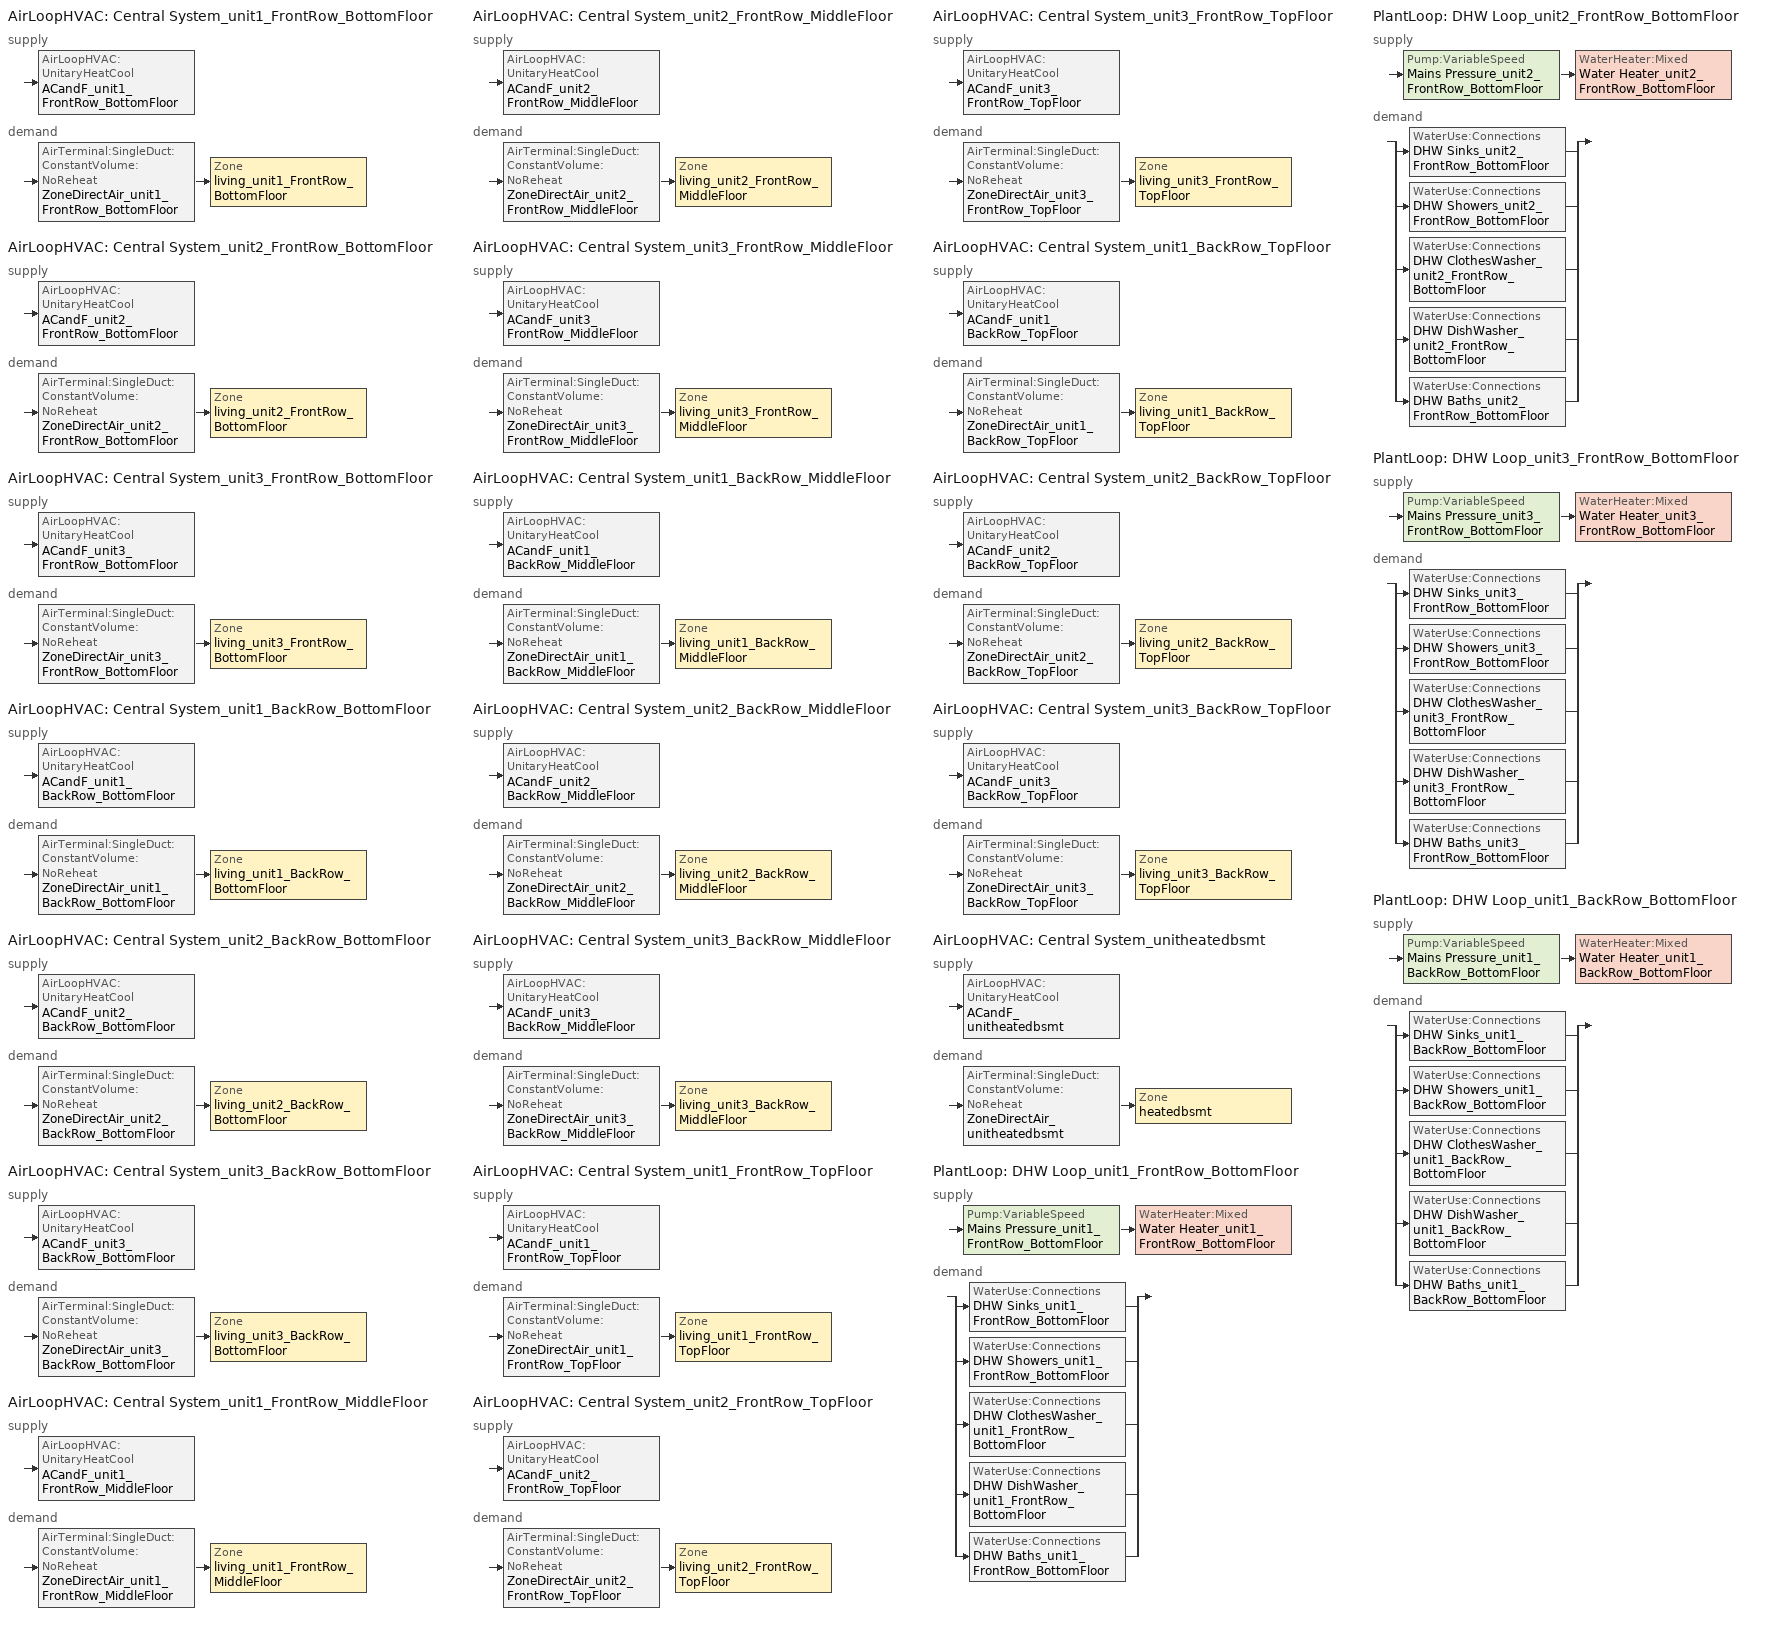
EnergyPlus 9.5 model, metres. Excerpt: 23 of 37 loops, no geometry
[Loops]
AirLoopHVAC 'Central System_unit1_FrontRow_BottomFloor'
 supply: AirLoopHVAC:UnitaryHeatCool 'ACandF_unit1_FrontRow_BottomFloor'
 demand: AirTerminal:SingleDuct:ConstantVolume:NoReheat 'ZoneDirectAir_unit1_FrontRow_BottomFloor' > Zone 'living_unit1_FrontRow_BottomFloor'
AirLoopHVAC 'Central System_unit2_FrontRow_BottomFloor'
 supply: AirLoopHVAC:UnitaryHeatCool 'ACandF_unit2_FrontRow_BottomFloor'
 demand: AirTerminal:SingleDuct:ConstantVolume:NoReheat 'ZoneDirectAir_unit2_FrontRow_BottomFloor' > Zone 'living_unit2_FrontRow_BottomFloor'
AirLoopHVAC 'Central System_unit3_FrontRow_BottomFloor'
 supply: AirLoopHVAC:UnitaryHeatCool 'ACandF_unit3_FrontRow_BottomFloor'
 demand: AirTerminal:SingleDuct:ConstantVolume:NoReheat 'ZoneDirectAir_unit3_FrontRow_BottomFloor' > Zone 'living_unit3_FrontRow_BottomFloor'
AirLoopHVAC 'Central System_unit1_BackRow_BottomFloor'
 supply: AirLoopHVAC:UnitaryHeatCool 'ACandF_unit1_BackRow_BottomFloor'
 demand: AirTerminal:SingleDuct:ConstantVolume:NoReheat 'ZoneDirectAir_unit1_BackRow_BottomFloor' > Zone 'living_unit1_BackRow_BottomFloor'
AirLoopHVAC 'Central System_unit2_BackRow_BottomFloor'
 supply: AirLoopHVAC:UnitaryHeatCool 'ACandF_unit2_BackRow_BottomFloor'
 demand: AirTerminal:SingleDuct:ConstantVolume:NoReheat 'ZoneDirectAir_unit2_BackRow_BottomFloor' > Zone 'living_unit2_BackRow_BottomFloor'
AirLoopHVAC 'Central System_unit3_BackRow_BottomFloor'
 supply: AirLoopHVAC:UnitaryHeatCool 'ACandF_unit3_BackRow_BottomFloor'
 demand: AirTerminal:SingleDuct:ConstantVolume:NoReheat 'ZoneDirectAir_unit3_BackRow_BottomFloor' > Zone 'living_unit3_BackRow_BottomFloor'
AirLoopHVAC 'Central System_unit1_FrontRow_MiddleFloor'
 supply: AirLoopHVAC:UnitaryHeatCool 'ACandF_unit1_FrontRow_MiddleFloor'
 demand: AirTerminal:SingleDuct:ConstantVolume:NoReheat 'ZoneDirectAir_unit1_FrontRow_MiddleFloor' > Zone 'living_unit1_FrontRow_MiddleFloor'
AirLoopHVAC 'Central System_unit2_FrontRow_MiddleFloor'
 supply: AirLoopHVAC:UnitaryHeatCool 'ACandF_unit2_FrontRow_MiddleFloor'
 demand: AirTerminal:SingleDuct:ConstantVolume:NoReheat 'ZoneDirectAir_unit2_FrontRow_MiddleFloor' > Zone 'living_unit2_FrontRow_MiddleFloor'
AirLoopHVAC 'Central System_unit3_FrontRow_MiddleFloor'
 supply: AirLoopHVAC:UnitaryHeatCool 'ACandF_unit3_FrontRow_MiddleFloor'
 demand: AirTerminal:SingleDuct:ConstantVolume:NoReheat 'ZoneDirectAir_unit3_FrontRow_MiddleFloor' > Zone 'living_unit3_FrontRow_MiddleFloor'
AirLoopHVAC 'Central System_unit1_BackRow_MiddleFloor'
 supply: AirLoopHVAC:UnitaryHeatCool 'ACandF_unit1_BackRow_MiddleFloor'
 demand: AirTerminal:SingleDuct:ConstantVolume:NoReheat 'ZoneDirectAir_unit1_BackRow_MiddleFloor' > Zone 'living_unit1_BackRow_MiddleFloor'
AirLoopHVAC 'Central System_unit2_BackRow_MiddleFloor'
 supply: AirLoopHVAC:UnitaryHeatCool 'ACandF_unit2_BackRow_MiddleFloor'
 demand: AirTerminal:SingleDuct:ConstantVolume:NoReheat 'ZoneDirectAir_unit2_BackRow_MiddleFloor' > Zone 'living_unit2_BackRow_MiddleFloor'
AirLoopHVAC 'Central System_unit3_BackRow_MiddleFloor'
 supply: AirLoopHVAC:UnitaryHeatCool 'ACandF_unit3_BackRow_MiddleFloor'
 demand: AirTerminal:SingleDuct:ConstantVolume:NoReheat 'ZoneDirectAir_unit3_BackRow_MiddleFloor' > Zone 'living_unit3_BackRow_MiddleFloor'
AirLoopHVAC 'Central System_unit1_FrontRow_TopFloor'
 supply: AirLoopHVAC:UnitaryHeatCool 'ACandF_unit1_FrontRow_TopFloor'
 demand: AirTerminal:SingleDuct:ConstantVolume:NoReheat 'ZoneDirectAir_unit1_FrontRow_TopFloor' > Zone 'living_unit1_FrontRow_TopFloor'
AirLoopHVAC 'Central System_unit2_FrontRow_TopFloor'
 supply: AirLoopHVAC:UnitaryHeatCool 'ACandF_unit2_FrontRow_TopFloor'
 demand: AirTerminal:SingleDuct:ConstantVolume:NoReheat 'ZoneDirectAir_unit2_FrontRow_TopFloor' > Zone 'living_unit2_FrontRow_TopFloor'
AirLoopHVAC 'Central System_unit3_FrontRow_TopFloor'
 supply: AirLoopHVAC:UnitaryHeatCool 'ACandF_unit3_FrontRow_TopFloor'
 demand: AirTerminal:SingleDuct:ConstantVolume:NoReheat 'ZoneDirectAir_unit3_FrontRow_TopFloor' > Zone 'living_unit3_FrontRow_TopFloor'
AirLoopHVAC 'Central System_unit1_BackRow_TopFloor'
 supply: AirLoopHVAC:UnitaryHeatCool 'ACandF_unit1_BackRow_TopFloor'
 demand: AirTerminal:SingleDuct:ConstantVolume:NoReheat 'ZoneDirectAir_unit1_BackRow_TopFloor' > Zone 'living_unit1_BackRow_TopFloor'
AirLoopHVAC 'Central System_unit2_BackRow_TopFloor'
 supply: AirLoopHVAC:UnitaryHeatCool 'ACandF_unit2_BackRow_TopFloor'
 demand: AirTerminal:SingleDuct:ConstantVolume:NoReheat 'ZoneDirectAir_unit2_BackRow_TopFloor' > Zone 'living_unit2_BackRow_TopFloor'
AirLoopHVAC 'Central System_unit3_BackRow_TopFloor'
 supply: AirLoopHVAC:UnitaryHeatCool 'ACandF_unit3_BackRow_TopFloor'
 demand: AirTerminal:SingleDuct:ConstantVolume:NoReheat 'ZoneDirectAir_unit3_BackRow_TopFloor' > Zone 'living_unit3_BackRow_TopFloor'
AirLoopHVAC 'Central System_unitheatedbsmt'
 supply: AirLoopHVAC:UnitaryHeatCool 'ACandF_unitheatedbsmt'
 demand: AirTerminal:SingleDuct:ConstantVolume:NoReheat 'ZoneDirectAir_unitheatedbsmt' > Zone 'heatedbsmt'
PlantLoop 'DHW Loop_unit1_FrontRow_BottomFloor'
 supply: Pump:VariableSpeed 'Mains Pressure_unit1_FrontRow_BottomFloor' > WaterHeater:Mixed 'Water Heater_unit1_FrontRow_BottomFloor'
 demand: split
  | WaterUse:Connections 'DHW Sinks_unit1_FrontRow_BottomFloor'
  | WaterUse:Connections 'DHW Showers_unit1_FrontRow_BottomFloor'
  | WaterUse:Connections 'DHW ClothesWasher_unit1_FrontRow_BottomFloor'
  | WaterUse:Connections 'DHW DishWasher_unit1_FrontRow_BottomFloor'
  | WaterUse:Connections 'DHW Baths_unit1_FrontRow_BottomFloor'
PlantLoop 'DHW Loop_unit2_FrontRow_BottomFloor'
 supply: Pump:VariableSpeed 'Mains Pressure_unit2_FrontRow_BottomFloor' > WaterHeater:Mixed 'Water Heater_unit2_FrontRow_BottomFloor'
 demand: split
  | WaterUse:Connections 'DHW Sinks_unit2_FrontRow_BottomFloor'
  | WaterUse:Connections 'DHW Showers_unit2_FrontRow_BottomFloor'
  | WaterUse:Connections 'DHW ClothesWasher_unit2_FrontRow_BottomFloor'
  | WaterUse:Connections 'DHW DishWasher_unit2_FrontRow_BottomFloor'
  | WaterUse:Connections 'DHW Baths_unit2_FrontRow_BottomFloor'
PlantLoop 'DHW Loop_unit3_FrontRow_BottomFloor'
 supply: Pump:VariableSpeed 'Mains Pressure_unit3_FrontRow_BottomFloor' > WaterHeater:Mixed 'Water Heater_unit3_FrontRow_BottomFloor'
 demand: split
  | WaterUse:Connections 'DHW Sinks_unit3_FrontRow_BottomFloor'
  | WaterUse:Connections 'DHW Showers_unit3_FrontRow_BottomFloor'
  | WaterUse:Connections 'DHW ClothesWasher_unit3_FrontRow_BottomFloor'
  | WaterUse:Connections 'DHW DishWasher_unit3_FrontRow_BottomFloor'
  | WaterUse:Connections 'DHW Baths_unit3_FrontRow_BottomFloor'
PlantLoop 'DHW Loop_unit1_BackRow_BottomFloor'
 supply: Pump:VariableSpeed 'Mains Pressure_unit1_BackRow_BottomFloor' > WaterHeater:Mixed 'Water Heater_unit1_BackRow_BottomFloor'
 demand: split
  | WaterUse:Connections 'DHW Sinks_unit1_BackRow_BottomFloor'
  | WaterUse:Connections 'DHW Showers_unit1_BackRow_BottomFloor'
  | WaterUse:Connections 'DHW ClothesWasher_unit1_BackRow_BottomFloor'
  | WaterUse:Connections 'DHW DishWasher_unit1_BackRow_BottomFloor'
  | WaterUse:Connections 'DHW Baths_unit1_BackRow_BottomFloor'
[ThermostatSetpoint:DualSetpoint]
thermostat_living Dual SP Control: Heating Setpoint Temperature Schedule=heating_sch; Cooling Setpoint Temperature Schedule=cooling_sch
[Sizing:Zone] Zone Cooling Design Supply Air Temperature Input Method=SupplyAirTemperature; Zone Cooling Design Supply Air Temperature {C}=12; Zone Heating Design Supply Air Temperature Input Method=SupplyAirTemperature; Zone Heating Design Supply Air Temperature {C}=50; Zone Heating Design Supply Air Humidity Ratio {kgWater/kgDryAir}=0.008; Cooling Design Air Flow Method=DesignDay; Cooling Minimum Air Flow per Zone Floor Area {m3/s-m2}=0.000762; Heating Design Air Flow Method=DesignDay; Heating Maximum Air Flow per Zone Floor Area {m3/s-m2}=0.002032; Heating Maximum Air Flow {m3/s}=0.141576; Heating Maximum Air Flow Fraction=0.3
Name | Zone Cooling Design Supply Air Humidity Ratio {kgWater/kgDryAir} | Design Specification Outdoor Air Object
living_unit1_FrontRow_BottomFloor | 0.0081 | SZ_DSOA_living_unit1_FrontRow_BottomFloor
living_unit2_FrontRow_BottomFloor | 0.0081 | SZ_DSOA_living_unit2_FrontRow_BottomFloor
living_unit3_FrontRow_BottomFloor | 0.0081 | SZ_DSOA_living_unit3_FrontRow_BottomFloor
living_unit1_BackRow_BottomFloor | 0.0081 | SZ_DSOA_living_unit1_BackRow_BottomFloor
living_unit2_BackRow_BottomFloor | 0.0081 | SZ_DSOA_living_unit2_BackRow_BottomFloor
living_unit3_BackRow_BottomFloor | 0.0081 | SZ_DSOA_living_unit3_BackRow_BottomFloor
living_unit1_FrontRow_MiddleFloor | 0.0081 | SZ_DSOA_living_unit1_FrontRow_MiddleFloor
living_unit2_FrontRow_MiddleFloor | 0.0081 | SZ_DSOA_living_unit2_FrontRow_MiddleFloor
living_unit3_FrontRow_MiddleFloor | 0.0081 | SZ_DSOA_living_unit3_FrontRow_MiddleFloor
living_unit1_BackRow_MiddleFloor | 0.0081 | SZ_DSOA_living_unit1_BackRow_MiddleFloor
living_unit2_BackRow_MiddleFloor | 0.0081 | SZ_DSOA_living_unit2_BackRow_MiddleFloor
living_unit3_BackRow_MiddleFloor | 0.0081 | SZ_DSOA_living_unit3_BackRow_MiddleFloor
living_unit1_FrontRow_TopFloor | 0.0081 | SZ_DSOA_living_unit1_FrontRow_TopFloor
living_unit2_FrontRow_TopFloor | 0.0081 | SZ_DSOA_living_unit2_FrontRow_TopFloor
living_unit3_FrontRow_TopFloor | 0.0081 | SZ_DSOA_living_unit3_FrontRow_TopFloor
living_unit1_BackRow_TopFloor | 0.0081 | SZ_DSOA_living_unit1_BackRow_TopFloor
living_unit2_BackRow_TopFloor | 0.0081 | SZ_DSOA_living_unit2_BackRow_TopFloor
living_unit3_BackRow_TopFloor | 0.0081 | SZ_DSOA_living_unit3_BackRow_TopFloor
heatedbsmt | 0.008 | SZ_DSOAheatedbsmt
[Sizing:System] Type of Load to Size On=Sensible; Design Outdoor Air Flow Rate {m3/s}=autosize; Central Heating Maximum System Air Flow Ratio=1; Preheat Design Temperature {C}=7; Preheat Design Humidity Ratio {kgWater/kgDryAir}=0.008; Precool Design Temperature {C}=11; Precool Design Humidity Ratio {kgWater/kgDryAir}=0.008; Central Cooling Design Supply Air Temperature {C}=12; Central Heating Design Supply Air Temperature {C}=50; Tpye of Zone Sum to Use=NonCoincident; 100% Outdoor Air in Cooling=No; 100% Outdoor Air in Heating=No; Central Cooling Design Supply Air Humidity Ratio {kgWater/kgDryAir}=0.008; Central Heating Design Supply Air Humidity Ratio {kgWater/kgDryAir}=0.008; Cooling Supply Air Flow Rate Method=DesignDay; Heating Supply Air Flow Rate Method=DesignDay; Zone Maximum Outdoor Air Fraction=1; Cooling Design Capacity Method=CoolingDesignCapacity; Cooling Design Capacity {W}=autosize; Heating Design Capacity Method=HeatingDesignCapacity; Heating Design Capacity {W}=autosize; Central Cooling Capacity Control Method=OnOff
Central System_unit1_FrontRow_BottomFloor; Central System_unit2_FrontRow_BottomFloor; Central System_unit3_FrontRow_BottomFloor; Central System_unit1_BackRow_BottomFloor; Central System_unit2_BackRow_BottomFloor; Central System_unit3_BackRow_BottomFloor; Central System_unit1_FrontRow_MiddleFloor; Central System_unit2_FrontRow_MiddleFloor; Central System_unit3_FrontRow_MiddleFloor; Central System_unit1_BackRow_MiddleFloor; Central System_unit2_BackRow_MiddleFloor; Central System_unit3_BackRow_MiddleFloor; Central System_unit1_FrontRow_TopFloor; Central System_unit2_FrontRow_TopFloor; Central System_unit3_FrontRow_TopFloor; Central System_unit1_BackRow_TopFloor; Central System_unit2_BackRow_TopFloor; Central System_unit3_BackRow_TopFloor; Central System_unitheatedbsmt
[ZoneControl:Thermostat] Control Type Schedule=zone_control_type; Control 1=thermostat_living Dual SP Control
Name | Zone or ZoneList | Zone
Zone Thermostat_unit1_FrontRow_BottomFloor | living_unit1_FrontRow_BottomFloor
Zone Thermostat_unit2_FrontRow_BottomFloor | living_unit2_FrontRow_BottomFloor
Zone Thermostat_unit3_FrontRow_BottomFloor | living_unit3_FrontRow_BottomFloor
Zone Thermostat_unit1_BackRow_BottomFloor | living_unit1_BackRow_BottomFloor
Zone Thermostat_unit2_BackRow_BottomFloor | living_unit2_BackRow_BottomFloor
Zone Thermostat_unit3_BackRow_BottomFloor | living_unit3_BackRow_BottomFloor
Zone Thermostat_unit1_FrontRow_MiddleFloor | living_unit1_FrontRow_MiddleFloor
Zone Thermostat_unit2_FrontRow_MiddleFloor | living_unit2_FrontRow_MiddleFloor
Zone Thermostat_unit3_FrontRow_MiddleFloor | living_unit3_FrontRow_MiddleFloor
Zone Thermostat_unit1_BackRow_MiddleFloor | living_unit1_BackRow_MiddleFloor
Zone Thermostat_unit2_BackRow_MiddleFloor | living_unit2_BackRow_MiddleFloor
Zone Thermostat_unit3_BackRow_MiddleFloor | living_unit3_BackRow_MiddleFloor
Zone Thermostat_unit1_FrontRow_TopFloor | living_unit1_FrontRow_TopFloor
Zone Thermostat_unit2_FrontRow_TopFloor | living_unit2_FrontRow_TopFloor
Zone Thermostat_unit3_FrontRow_TopFloor | living_unit3_FrontRow_TopFloor
Zone Thermostat_unit1_BackRow_TopFloor | living_unit1_BackRow_TopFloor
Zone Thermostat_unit2_BackRow_TopFloor | living_unit2_BackRow_TopFloor
Zone Thermostat_unit3_BackRow_TopFloor | living_unit3_BackRow_TopFloor
Zone Thermostat_unitheatedbsmt |  | heatedbsmt
[AirTerminal:SingleDuct:ConstantVolume:NoReheat] Availability Schedule=always_avail; Maximum Air Flow Rate {m3/s}=autosize
ZoneDirectAir_unit1_FrontRow_BottomFloor; ZoneDirectAir_unit2_FrontRow_BottomFloor; ZoneDirectAir_unit3_FrontRow_BottomFloor; ZoneDirectAir_unit1_BackRow_BottomFloor; ZoneDirectAir_unit2_BackRow_BottomFloor; ZoneDirectAir_unit3_BackRow_BottomFloor; ZoneDirectAir_unit1_FrontRow_MiddleFloor; ZoneDirectAir_unit2_FrontRow_MiddleFloor; ZoneDirectAir_unit3_FrontRow_MiddleFloor; ZoneDirectAir_unit1_BackRow_MiddleFloor; ZoneDirectAir_unit2_BackRow_MiddleFloor; ZoneDirectAir_unit3_BackRow_MiddleFloor; ZoneDirectAir_unit1_FrontRow_TopFloor; ZoneDirectAir_unit2_FrontRow_TopFloor; ZoneDirectAir_unit3_FrontRow_TopFloor; ZoneDirectAir_unit1_BackRow_TopFloor; ZoneDirectAir_unit2_BackRow_TopFloor; ZoneDirectAir_unit3_BackRow_TopFloor; ZoneDirectAir_unitheatedbsmt
[DesignSpecification:OutdoorAir] Outdoor Air Method=Flow/Zone; Outdoor Air Flow per Person {m3/s-person}=0; Outdoor Air Flow per Zone {m3/s}=0.0212376
SZ_DSOA_living_unit1_FrontRow_BottomFloor; SZ_DSOA_living_unit2_FrontRow_BottomFloor; SZ_DSOA_living_unit3_FrontRow_BottomFloor; SZ_DSOA_living_unit1_BackRow_BottomFloor; SZ_DSOA_living_unit2_BackRow_BottomFloor; SZ_DSOA_living_unit3_BackRow_BottomFloor; SZ_DSOA_living_unit1_FrontRow_MiddleFloor; SZ_DSOA_living_unit2_FrontRow_MiddleFloor; SZ_DSOA_living_unit3_FrontRow_MiddleFloor; SZ_DSOA_living_unit1_BackRow_MiddleFloor; SZ_DSOA_living_unit2_BackRow_MiddleFloor; SZ_DSOA_living_unit3_BackRow_MiddleFloor; SZ_DSOA_living_unit1_FrontRow_TopFloor; SZ_DSOA_living_unit2_FrontRow_TopFloor; SZ_DSOA_living_unit3_FrontRow_TopFloor; SZ_DSOA_living_unit1_BackRow_TopFloor; SZ_DSOA_living_unit2_BackRow_TopFloor; SZ_DSOA_living_unit3_BackRow_TopFloor; SZ_DSOAheatedbsmt
[Coil:Cooling:DX:SingleSpeed] Availability Schedule=always_avail; Gross Rated Total Cooling Capacity {W}=autosize; Gross Rated Sensible Heat Ratio=autosize; Gross Rated Cooling COP=4.06853; Rated Air Flow Rate {m3/s}=autosize; Total Cooling Capacity Function of Temperature Curve=Cool-Cap-FT; Total Cooling Capacity Function of Flow Fraction Curve=ConstantCubic; Energy Input Ratio Function of Temperature Curve=Cool-EIR-FT; Energy Input Ratio Function of Flow Fraction Curve=ConstantCubic; Part Load Fraction Correlation Curve=Cool-PLF-fPLR
DX Cooling Coil_unit1_FrontRow_BottomFloor; DX Cooling Coil_unit2_FrontRow_BottomFloor; DX Cooling Coil_unit3_FrontRow_BottomFloor; DX Cooling Coil_unit1_BackRow_BottomFloor; DX Cooling Coil_unit2_BackRow_BottomFloor; DX Cooling Coil_unit3_BackRow_BottomFloor; DX Cooling Coil_unit1_FrontRow_MiddleFloor; DX Cooling Coil_unit2_FrontRow_MiddleFloor; DX Cooling Coil_unit3_FrontRow_MiddleFloor; DX Cooling Coil_unit1_BackRow_MiddleFloor; DX Cooling Coil_unit2_BackRow_MiddleFloor; DX Cooling Coil_unit3_BackRow_MiddleFloor; DX Cooling Coil_unit1_FrontRow_TopFloor; DX Cooling Coil_unit2_FrontRow_TopFloor; DX Cooling Coil_unit3_FrontRow_TopFloor; DX Cooling Coil_unit1_BackRow_TopFloor; DX Cooling Coil_unit2_BackRow_TopFloor; DX Cooling Coil_unit3_BackRow_TopFloor; DX Cooling Coil_unitheatedbsmt
[Fan:OnOff] Availability Schedule=always_avail
Name | Fan Efficiency   #From the study from Dave... | Pressure Rise {Pa}   #based on 0.5W/cfm assuming 1200 cfm,motor eff = 0.65 @ 400cfm/ton and fan eff = 0.58... | Maximum Flow Rate {m3/s} | Motor Efficiency   #From the study from Dave @ 400cfm/ton and back calculating for seer > 13... | Motor In Airstream Fraction | Fan Efficiency			# Fan consumption added during post-processing @ 2.8 cfm/W | Pressure Rise {Pa} | Motor Efficiency | Fan Efficiency			 # Fan consumption added during post-processing @ 2.8 cfm/W
Supply Fan_unit1_FrontRow_BottomFloor; Supply Fan_unit2_FrontRow_BottomFloor; Supply Fan_unit3_FrontRow_BottomFloor; Supply Fan_unit1_BackRow_BottomFloor; Supply Fan_unit2_BackRow_BottomFloor; Supply Fan_unit3_BackRow_BottomFloor; Supply Fan_unit1_FrontRow_MiddleFloor; Supply Fan_unit2_FrontRow_MiddleFloor; Supply Fan_unit3_FrontRow_MiddleFloor; Supply Fan_unit1_BackRow_MiddleFloor; Supply Fan_unit2_BackRow_MiddleFloor; Supply Fan_unit3_BackRow_MiddleFloor; Supply Fan_unit1_FrontRow_TopFloor; Supply Fan_unit2_FrontRow_TopFloor; Supply Fan_unit3_FrontRow_TopFloor; Supply Fan_unit1_BackRow_TopFloor; Supply Fan_unit2_BackRow_TopFloor; Supply Fan_unit3_BackRow_TopFloor; Supply Fan_unitheatedbsmt | 0.50054 | 400 | autosize | 0.863 | 1
OASupplyFan_unit1_FrontRow_BottomFloor; OASupplyFan_unit2_FrontRow_BottomFloor; OASupplyFan_unit3_FrontRow_BottomFloor; OASupplyFan_unit1_BackRow_BottomFloor; OASupplyFan_unit2_BackRow_BottomFloor; OASupplyFan_unit3_BackRow_BottomFloor; OASupplyFan_unit1_FrontRow_MiddleFloor; OASupplyFan_unit2_FrontRow_MiddleFloor; OASupplyFan_unit3_FrontRow_MiddleFloor; OASupplyFan_unit1_BackRow_MiddleFloor; OASupplyFan_unit2_BackRow_MiddleFloor; OASupplyFan_unit3_BackRow_MiddleFloor; OASupplyFan_unit1_FrontRow_TopFloor; OASupplyFan_unit2_FrontRow_TopFloor; OASupplyFan_unit3_FrontRow_TopFloor; OASupplyFan_unit1_BackRow_TopFloor; OASupplyFan_unit2_BackRow_TopFloor; OASupplyFan_unit3_BackRow_TopFloor; OASupplyFan_unitheatedbsmt |  |  | 0.0212376 |  | 0 | 0.6 | 454.046 | 1
OAExhaustFan_unit1_FrontRow_BottomFloor; OAExhaustFan_unit2_FrontRow_BottomFloor; OAExhaustFan_unit3_FrontRow_BottomFloor; OAExhaustFan_unit1_BackRow_BottomFloor; OAExhaustFan_unit2_BackRow_BottomFloor; OAExhaustFan_unit3_BackRow_BottomFloor; OAExhaustFan_unit1_FrontRow_MiddleFloor; OAExhaustFan_unit2_FrontRow_MiddleFloor; OAExhaustFan_unit3_FrontRow_MiddleFloor; OAExhaustFan_unit1_BackRow_MiddleFloor; OAExhaustFan_unit2_BackRow_MiddleFloor; OAExhaustFan_unit3_BackRow_MiddleFloor; OAExhaustFan_unit1_FrontRow_TopFloor; OAExhaustFan_unit2_FrontRow_TopFloor; OAExhaustFan_unit3_FrontRow_TopFloor; OAExhaustFan_unit1_BackRow_TopFloor; OAExhaustFan_unit2_BackRow_TopFloor; OAExhaustFan_unit3_BackRow_TopFloor; OAExhaustFan_unitheatedbsmt |  |  | 0.0212376 |  | 0 |  | 454.046 | 1 | 0.6
[AirLoopHVAC] Design Supply Air Flow Rate {m3/s}=autosize
Central System_unit1_FrontRow_BottomFloor; Central System_unit2_FrontRow_BottomFloor; Central System_unit3_FrontRow_BottomFloor; Central System_unit1_BackRow_BottomFloor; Central System_unit2_BackRow_BottomFloor; Central System_unit3_BackRow_BottomFloor; Central System_unit1_FrontRow_MiddleFloor; Central System_unit2_FrontRow_MiddleFloor; Central System_unit3_FrontRow_MiddleFloor; Central System_unit1_BackRow_MiddleFloor; Central System_unit2_BackRow_MiddleFloor; Central System_unit3_BackRow_MiddleFloor; Central System_unit1_FrontRow_TopFloor; Central System_unit2_FrontRow_TopFloor; Central System_unit3_FrontRow_TopFloor; Central System_unit1_BackRow_TopFloor; Central System_unit2_BackRow_TopFloor; Central System_unit3_BackRow_TopFloor; Central System_unitheatedbsmt
[AirLoopHVAC:UnitaryHeatCool] Availability Schedule=always_avail; Supply Air Fan Operating Mode Schedule=fan_cycle; Maximum Supply Air Temperature {C}=80; Supply Air Flow Rate During Cooling Operation {m3/s}=autosize; Supply Air Flow Rate During Heating Operation {m3/s}=autosize; Supply Air Flow Rate When No Cooling or Heating is Needed {m3/s}=0; Fan Placement=BlowThrough; Dehumidification Control Type=None
Name | Controlling Zone or Thermostat Location | Supply Fan | Heating Coil | Cooling Coil
ACandF_unit1_FrontRow_BottomFloor | living_unit1_FrontRow_BottomFloor | Supply Fan_unit1_FrontRow_BottomFloor | Main Fuel Heating Coil_unit1_FrontRow_BottomFloor | DX Cooling Coil_unit1_FrontRow_BottomFloor
ACandF_unit2_FrontRow_BottomFloor | living_unit2_FrontRow_BottomFloor | Supply Fan_unit2_FrontRow_BottomFloor | Main Fuel Heating Coil_unit2_FrontRow_BottomFloor | DX Cooling Coil_unit2_FrontRow_BottomFloor
ACandF_unit3_FrontRow_BottomFloor | living_unit3_FrontRow_BottomFloor | Supply Fan_unit3_FrontRow_BottomFloor | Main Fuel Heating Coil_unit3_FrontRow_BottomFloor | DX Cooling Coil_unit3_FrontRow_BottomFloor
ACandF_unit1_BackRow_BottomFloor | living_unit1_BackRow_BottomFloor | Supply Fan_unit1_BackRow_BottomFloor | Main Fuel Heating Coil_unit1_BackRow_BottomFloor | DX Cooling Coil_unit1_BackRow_BottomFloor
ACandF_unit2_BackRow_BottomFloor | living_unit2_BackRow_BottomFloor | Supply Fan_unit2_BackRow_BottomFloor | Main Fuel Heating Coil_unit2_BackRow_BottomFloor | DX Cooling Coil_unit2_BackRow_BottomFloor
ACandF_unit3_BackRow_BottomFloor | living_unit3_BackRow_BottomFloor | Supply Fan_unit3_BackRow_BottomFloor | Main Fuel Heating Coil_unit3_BackRow_BottomFloor | DX Cooling Coil_unit3_BackRow_BottomFloor
ACandF_unit1_FrontRow_MiddleFloor | living_unit1_FrontRow_MiddleFloor | Supply Fan_unit1_FrontRow_MiddleFloor | Main Fuel Heating Coil_unit1_FrontRow_MiddleFloor | DX Cooling Coil_unit1_FrontRow_MiddleFloor
ACandF_unit2_FrontRow_MiddleFloor | living_unit2_FrontRow_MiddleFloor | Supply Fan_unit2_FrontRow_MiddleFloor | Main Fuel Heating Coil_unit2_FrontRow_MiddleFloor | DX Cooling Coil_unit2_FrontRow_MiddleFloor
ACandF_unit3_FrontRow_MiddleFloor | living_unit3_FrontRow_MiddleFloor | Supply Fan_unit3_FrontRow_MiddleFloor | Main Fuel Heating Coil_unit3_FrontRow_MiddleFloor | DX Cooling Coil_unit3_FrontRow_MiddleFloor
ACandF_unit1_BackRow_MiddleFloor | living_unit1_BackRow_MiddleFloor | Supply Fan_unit1_BackRow_MiddleFloor | Main Fuel Heating Coil_unit1_BackRow_MiddleFloor | DX Cooling Coil_unit1_BackRow_MiddleFloor
ACandF_unit2_BackRow_MiddleFloor | living_unit2_BackRow_MiddleFloor | Supply Fan_unit2_BackRow_MiddleFloor | Main Fuel Heating Coil_unit2_BackRow_MiddleFloor | DX Cooling Coil_unit2_BackRow_MiddleFloor
ACandF_unit3_BackRow_MiddleFloor | living_unit3_BackRow_MiddleFloor | Supply Fan_unit3_BackRow_MiddleFloor | Main Fuel Heating Coil_unit3_BackRow_MiddleFloor | DX Cooling Coil_unit3_BackRow_MiddleFloor
ACandF_unit1_FrontRow_TopFloor | living_unit1_FrontRow_TopFloor | Supply Fan_unit1_FrontRow_TopFloor | Main Fuel Heating Coil_unit1_FrontRow_TopFloor | DX Cooling Coil_unit1_FrontRow_TopFloor
ACandF_unit2_FrontRow_TopFloor | living_unit2_FrontRow_TopFloor | Supply Fan_unit2_FrontRow_TopFloor | Main Fuel Heating Coil_unit2_FrontRow_TopFloor | DX Cooling Coil_unit2_FrontRow_TopFloor
ACandF_unit3_FrontRow_TopFloor | living_unit3_FrontRow_TopFloor | Supply Fan_unit3_FrontRow_TopFloor | Main Fuel Heating Coil_unit3_FrontRow_TopFloor | DX Cooling Coil_unit3_FrontRow_TopFloor
ACandF_unit1_BackRow_TopFloor | living_unit1_BackRow_TopFloor | Supply Fan_unit1_BackRow_TopFloor | Main Fuel Heating Coil_unit1_BackRow_TopFloor | DX Cooling Coil_unit1_BackRow_TopFloor
ACandF_unit2_BackRow_TopFloor | living_unit2_BackRow_TopFloor | Supply Fan_unit2_BackRow_TopFloor | Main Fuel Heating Coil_unit2_BackRow_TopFloor | DX Cooling Coil_unit2_BackRow_TopFloor
ACandF_unit3_BackRow_TopFloor | living_unit3_BackRow_TopFloor | Supply Fan_unit3_BackRow_TopFloor | Main Fuel Heating Coil_unit3_BackRow_TopFloor | DX Cooling Coil_unit3_BackRow_TopFloor
ACandF_unitheatedbsmt | heatedbsmt | Supply Fan_unitheatedbsmt | Main Fuel Heating Coil_unitheatedbsmt | DX Cooling Coil_unitheatedbsmt
[Coil:Heating:Fuel] Availability Schedule=always_avail; Fuel Type=NaturalGas; Burner Efficiency=0.8; Nominal Capacity {W}=autosize
Main Fuel heating coil_unit1_FrontRow_BottomFloor; Main Fuel heating coil_unit2_FrontRow_BottomFloor; Main Fuel heating coil_unit3_FrontRow_BottomFloor; Main Fuel heating coil_unit1_BackRow_BottomFloor; Main Fuel heating coil_unit2_BackRow_BottomFloor; Main Fuel heating coil_unit3_BackRow_BottomFloor; Main Fuel heating coil_unit1_FrontRow_MiddleFloor; Main Fuel heating coil_unit2_FrontRow_MiddleFloor; Main Fuel heating coil_unit3_FrontRow_MiddleFloor; Main Fuel heating coil_unit1_BackRow_MiddleFloor; Main Fuel heating coil_unit2_BackRow_MiddleFloor; Main Fuel heating coil_unit3_BackRow_MiddleFloor; Main Fuel heating coil_unit1_FrontRow_TopFloor; Main Fuel heating coil_unit2_FrontRow_TopFloor; Main Fuel heating coil_unit3_FrontRow_TopFloor; Main Fuel heating coil_unit1_BackRow_TopFloor; Main Fuel heating coil_unit2_BackRow_TopFloor; Main Fuel heating coil_unit3_BackRow_TopFloor; Main Fuel heating coil_unitheatedbsmt
[Zone equipment]
living_unit1_FrontRow_BottomFloor: ZoneDirectAir_unit1_FrontRow_BottomFloor, ERV_unit1_FrontRow_BottomFloor
living_unit2_FrontRow_BottomFloor: ZoneDirectAir_unit2_FrontRow_BottomFloor, ERV_unit2_FrontRow_BottomFloor
living_unit3_FrontRow_BottomFloor: ZoneDirectAir_unit3_FrontRow_BottomFloor, ERV_unit3_FrontRow_BottomFloor
living_unit1_BackRow_BottomFloor: ZoneDirectAir_unit1_BackRow_BottomFloor, ERV_unit1_BackRow_BottomFloor
living_unit2_BackRow_BottomFloor: ZoneDirectAir_unit2_BackRow_BottomFloor, ERV_unit2_BackRow_BottomFloor
living_unit3_BackRow_BottomFloor: ZoneDirectAir_unit3_BackRow_BottomFloor, ERV_unit3_BackRow_BottomFloor
living_unit1_FrontRow_MiddleFloor: ZoneDirectAir_unit1_FrontRow_MiddleFloor, ERV_unit1_FrontRow_MiddleFloor
living_unit2_FrontRow_MiddleFloor: ZoneDirectAir_unit2_FrontRow_MiddleFloor, ERV_unit2_FrontRow_MiddleFloor
living_unit3_FrontRow_MiddleFloor: ZoneDirectAir_unit3_FrontRow_MiddleFloor, ERV_unit3_FrontRow_MiddleFloor
living_unit1_BackRow_MiddleFloor: ZoneDirectAir_unit1_BackRow_MiddleFloor, ERV_unit1_BackRow_MiddleFloor
living_unit2_BackRow_MiddleFloor: ZoneDirectAir_unit2_BackRow_MiddleFloor, ERV_unit2_BackRow_MiddleFloor
living_unit3_BackRow_MiddleFloor: ZoneDirectAir_unit3_BackRow_MiddleFloor, ERV_unit3_BackRow_MiddleFloor
living_unit1_FrontRow_TopFloor: ZoneDirectAir_unit1_FrontRow_TopFloor, ERV_unit1_FrontRow_TopFloor
living_unit2_FrontRow_TopFloor: ZoneDirectAir_unit2_FrontRow_TopFloor, ERV_unit2_FrontRow_TopFloor
living_unit3_FrontRow_TopFloor: ZoneDirectAir_unit3_FrontRow_TopFloor, ERV_unit3_FrontRow_TopFloor
living_unit1_BackRow_TopFloor: ZoneDirectAir_unit1_BackRow_TopFloor, ERV_unit1_BackRow_TopFloor
living_unit2_BackRow_TopFloor: ZoneDirectAir_unit2_BackRow_TopFloor, ERV_unit2_BackRow_TopFloor
living_unit3_BackRow_TopFloor: ZoneDirectAir_unit3_BackRow_TopFloor, ERV_unit3_BackRow_TopFloor
heatedbsmt: ZoneDirectAir_unitheatedbsmt, ERV_unitheatedbsmt
[ZoneHVAC:EnergyRecoveryVentilator] Availability Schedule=always_avail; Supply Air Flow Rate {m3/s}=0.0212376; Exhaust Air Flow Rate {m3/s}=0.0212376
Name | Heat Exchanger | Supply Air Fan | Exhaust Air Fan
ERV_unit1_FrontRow_BottomFloor | OA_Heat_Recovery_Unit1_FrontRow_BottomFloor | OASupplyFan_unit1_FrontRow_BottomFloor | OAExhaustFan_unit1_FrontRow_BottomFloor
ERV_unit2_FrontRow_BottomFloor | OA_Heat_Recovery_Unit2_FrontRow_BottomFloor | OASupplyFan_unit2_FrontRow_BottomFloor | OAExhaustFan_unit2_FrontRow_BottomFloor
ERV_unit3_FrontRow_BottomFloor | OA_Heat_Recovery_Unit3_FrontRow_BottomFloor | OASupplyFan_unit3_FrontRow_BottomFloor | OAExhaustFan_unit3_FrontRow_BottomFloor
ERV_unit1_BackRow_BottomFloor | OA_Heat_Recovery_Unit1_BackRow_BottomFloor | OASupplyFan_unit1_BackRow_BottomFloor | OAExhaustFan_unit1_BackRow_BottomFloor
ERV_unit2_BackRow_BottomFloor | OA_Heat_Recovery_Unit2_BackRow_BottomFloor | OASupplyFan_unit2_BackRow_BottomFloor | OAExhaustFan_unit2_BackRow_BottomFloor
ERV_unit3_BackRow_BottomFloor | OA_Heat_Recovery_Unit3_BackRow_BottomFloor | OASupplyFan_unit3_BackRow_BottomFloor | OAExhaustFan_unit3_BackRow_BottomFloor
ERV_unit1_FrontRow_MiddleFloor | OA_Heat_Recovery_Unit1_FrontRow_MiddleFloor | OASupplyFan_unit1_FrontRow_MiddleFloor | OAExhaustFan_unit1_FrontRow_MiddleFloor
ERV_unit2_FrontRow_MiddleFloor | OA_Heat_Recovery_Unit2_FrontRow_MiddleFloor | OASupplyFan_unit2_FrontRow_MiddleFloor | OAExhaustFan_unit2_FrontRow_MiddleFloor
ERV_unit3_FrontRow_MiddleFloor | OA_Heat_Recovery_Unit3_FrontRow_MiddleFloor | OASupplyFan_unit3_FrontRow_MiddleFloor | OAExhaustFan_unit3_FrontRow_MiddleFloor
ERV_unit1_BackRow_MiddleFloor | OA_Heat_Recovery_Unit1_BackRow_MiddleFloor | OASupplyFan_unit1_BackRow_MiddleFloor | OAExhaustFan_unit1_BackRow_MiddleFloor
ERV_unit2_BackRow_MiddleFloor | OA_Heat_Recovery_Unit2_BackRow_MiddleFloor | OASupplyFan_unit2_BackRow_MiddleFloor | OAExhaustFan_unit2_BackRow_MiddleFloor
ERV_unit3_BackRow_MiddleFloor | OA_Heat_Recovery_Unit3_BackRow_MiddleFloor | OASupplyFan_unit3_BackRow_MiddleFloor | OAExhaustFan_unit3_BackRow_MiddleFloor
ERV_unit1_FrontRow_TopFloor | OA_Heat_Recovery_Unit1_FrontRow_TopFloor | OASupplyFan_unit1_FrontRow_TopFloor | OAExhaustFan_unit1_FrontRow_TopFloor
ERV_unit2_FrontRow_TopFloor | OA_Heat_Recovery_Unit2_FrontRow_TopFloor | OASupplyFan_unit2_FrontRow_TopFloor | OAExhaustFan_unit2_FrontRow_TopFloor
ERV_unit3_FrontRow_TopFloor | OA_Heat_Recovery_Unit3_FrontRow_TopFloor | OASupplyFan_unit3_FrontRow_TopFloor | OAExhaustFan_unit3_FrontRow_TopFloor
ERV_unit1_BackRow_TopFloor | OA_Heat_Recovery_Unit1_BackRow_TopFloor | OASupplyFan_unit1_BackRow_TopFloor | OAExhaustFan_unit1_BackRow_TopFloor
ERV_unit2_BackRow_TopFloor | OA_Heat_Recovery_Unit2_BackRow_TopFloor | OASupplyFan_unit2_BackRow_TopFloor | OAExhaustFan_unit2_BackRow_TopFloor
ERV_unit3_BackRow_TopFloor | OA_Heat_Recovery_Unit3_BackRow_TopFloor | OASupplyFan_unit3_BackRow_TopFloor | OAExhaustFan_unit3_BackRow_TopFloor
ERV_unitheatedbsmt | OA_Heat_Recovery_Unitheatedbsmt | OASupplyFan_unitheatedbsmt | OAExhaustFan_unitheatedbsmt
[HeatExchanger:AirToAir:SensibleAndLatent] Availability Schedule=always_off; Nominal Supply Air Flow Rate {m3/s}=0.0212376; Sensible Effectiveness at 100% Heating Air Flow=0.65; Latent Effectiveness at 100% Heating Air Flow=0; Sensible Effectiveness at 75% Heating Air Flow=0.65; Latent Effectiveness at 75% Heating Air Flow=0; Sensible Effectiveness at 100% Cooling Air Flow=0.65; Latent Effectiveness at 100% Cooling Air Flow=0; Sensible Effectiveness at 75% Cooling Air Flow=0.65; Latent Effectiveness at 75% Cooling Air Flow=0; Nominal Electric Power {W}=0; Supply Air Outlet Temperature Control=No; Heat Exchanger Type=Plate; Frost Control Type=None; Threshold Temperature {C}=-16.8333; Initial Defrost Time Fraction=0.083; Rate of Defrost Time Fraction Increase {1/K}=0.0216; Economizer Lockout=No
OA_Heat_Recovery_Unit1_FrontRow_BottomFloor; OA_Heat_Recovery_Unit2_FrontRow_BottomFloor; OA_Heat_Recovery_Unit3_FrontRow_BottomFloor; OA_Heat_Recovery_Unit1_BackRow_BottomFloor; OA_Heat_Recovery_Unit2_BackRow_BottomFloor; OA_Heat_Recovery_Unit3_BackRow_BottomFloor; OA_Heat_Recovery_Unit1_FrontRow_MiddleFloor; OA_Heat_Recovery_Unit2_FrontRow_MiddleFloor; OA_Heat_Recovery_Unit3_FrontRow_MiddleFloor; OA_Heat_Recovery_Unit1_BackRow_MiddleFloor; OA_Heat_Recovery_Unit2_BackRow_MiddleFloor; OA_Heat_Recovery_Unit3_BackRow_MiddleFloor; OA_Heat_Recovery_Unit1_FrontRow_TopFloor; OA_Heat_Recovery_Unit2_FrontRow_TopFloor; OA_Heat_Recovery_Unit3_FrontRow_TopFloor; OA_Heat_Recovery_Unit1_BackRow_TopFloor; OA_Heat_Recovery_Unit2_BackRow_TopFloor; OA_Heat_Recovery_Unit3_BackRow_TopFloor; OA_Heat_Recovery_Unitheatedbsmt
[Pump:VariableSpeed] Design Maximum Flow Rate {m3/s}=autosize; Design Pump Head {Pa}=1; Design Power Consumption {W}=0; Motor Efficiency=1; Fraction of Motor Inefficiencies to Fluid Stream=0; Coefficient 1 of the Part Load Performance Curve=0; Coefficient 2 of the Part Load Performance Curve=1; Coefficient 3 of the Part Load Performance Curve=0; Coefficient 4 of the Part Load Performance Curve=0; Design Minimum Flow Rate {m3/s}=0; Pump Control Type=Intermittent
Mains Pressure_unit1_FrontRow_BottomFloor; Mains Pressure_unit2_FrontRow_BottomFloor; Mains Pressure_unit3_FrontRow_BottomFloor; Mains Pressure_unit1_BackRow_BottomFloor
[WaterHeater:Mixed] Tank Volume {m3}=0.151416; Setpoint Temperature Schedule=dhw_setpt; Deadband Temperature Difference {deltaC}=2; Maximum Temperature Limit {C}=50; Heater Control Type=Cycle; Heater Maximum Capacity {W}=autosize; Heater Minimum Capacity {W}=0; Heater Ignition Minimum Flow Rate {m3/s}=0; Heater Fuel Type=NaturalGas; Heater Thermal Efficiency=0.8; Ambient Temperature Indicator=Zone; Off Cycle Loss Coefficient to Ambient Temperature {W/K}=6.27714; Off Cycle Loss Fraction to Zone=1; On Cycle Loss Coefficient to Ambient Temperature {W/K}=6.27714; On Cycle Loss Fraction to Zone=1; Peak Use Flow Rate {m3/s}=0; Use Side Effectiveness=1; Source Side Effectiveness=1; Use Side Design Flow Rate {m3/s}=autosize; Source Side Design Flow Rate {m3/s}=0; Indirect Water Heating Recovery Time {hr}=1.5
Name | Ambient Temperature Zone
Water Heater_unit1_FrontRow_BottomFloor | living_unit1_FrontRow_BottomFloor
Water Heater_unit2_FrontRow_BottomFloor | living_unit2_FrontRow_BottomFloor
Water Heater_unit3_FrontRow_BottomFloor | living_unit3_FrontRow_BottomFloor
Water Heater_unit1_BackRow_BottomFloor | living_unit1_BackRow_BottomFloor
[WaterHeater:Sizing] Design Mode=ResidentialHUD-FHAMinimum; Number of Bedrooms=2; Number of Bathrooms=2
Water Heater_unit1_FrontRow_BottomFloor; Water Heater_unit2_FrontRow_BottomFloor; Water Heater_unit3_FrontRow_BottomFloor; Water Heater_unit1_BackRow_BottomFloor
[PlantEquipmentList]
DHW Plant Equipment_unit1_FrontRow_BottomFloor: Water Heater_unit1_FrontRow_BottomFloor
DHW Plant Equipment_unit2_FrontRow_BottomFloor: Water Heater_unit2_FrontRow_BottomFloor
DHW Plant Equipment_unit3_FrontRow_BottomFloor: Water Heater_unit3_FrontRow_BottomFloor
DHW Plant Equipment_unit1_BackRow_BottomFloor: Water Heater_unit1_BackRow_BottomFloor
[Sizing:Plant] Loop Type=Heating; Design Loop Exit Temperature {C}=48.8889; Loop Design Temperature Difference {deltaC}=5.55556
DHW Loop_unit1_FrontRow_BottomFloor; DHW Loop_unit2_FrontRow_BottomFloor; DHW Loop_unit3_FrontRow_BottomFloor; DHW Loop_unit1_BackRow_BottomFloor
[PlantLoop] Fluid Type=Water; Maximum Loop Temperature {C}=100; Minimum Loop Temperature {C}=0; Maximum Loop Flow Rate {m3/s}=autosize; Minimum Loop Flow Rate {m3/s}=0; Plant Loop Volume {m3}=autocalculate; Load Distribution Scheme=Optimal
Name | Plant Equipment Operation Scheme
DHW Loop_unit1_FrontRow_BottomFloor | DHW Loop Operation_unit1_FrontRow_BottomFloor
DHW Loop_unit2_FrontRow_BottomFloor | DHW Loop Operation_unit2_FrontRow_BottomFloor
DHW Loop_unit3_FrontRow_BottomFloor | DHW Loop Operation_unit3_FrontRow_BottomFloor
DHW Loop_unit1_BackRow_BottomFloor | DHW Loop Operation_unit1_BackRow_BottomFloor
[PlantEquipmentOperation:HeatingLoad] Load Range 1 Lower Limit {W}=0; Load Range 1 Upper Limit {W}=1000000000000000
Name | Range 1 Equipment List
DHW Control Scheme_unit1_FrontRow_BottomFloor | DHW Plant Equipment_unit1_FrontRow_BottomFloor
DHW Control Scheme_unit2_FrontRow_BottomFloor | DHW Plant Equipment_unit2_FrontRow_BottomFloor
DHW Control Scheme_unit3_FrontRow_BottomFloor | DHW Plant Equipment_unit3_FrontRow_BottomFloor
DHW Control Scheme_unit1_BackRow_BottomFloor | DHW Plant Equipment_unit1_BackRow_BottomFloor
[PlantEquipmentOperationSchemes] Control Scheme 1 Schedule=always_avail
Name | Control Scheme 1
DHW Loop Operation_unit1_FrontRow_BottomFloor | DHW Control Scheme_unit1_FrontRow_BottomFloor
DHW Loop Operation_unit2_FrontRow_BottomFloor | DHW Control Scheme_unit2_FrontRow_BottomFloor
DHW Loop Operation_unit3_FrontRow_BottomFloor | DHW Control Scheme_unit3_FrontRow_BottomFloor
DHW Loop Operation_unit1_BackRow_BottomFloor | DHW Control Scheme_unit1_BackRow_BottomFloor
[SetpointManager:Scheduled] Control Variable=Temperature; Schedule=DHWSupplySetpoint
Name | Setpoint Node or NodeList
DHW Loop Setpoint Manager_unit1_FrontRow_BottomFloor | DHW Supply Outlet Node_unit1_FrontRow_BottomFloor
DHW Loop Setpoint Manager_unit2_FrontRow_BottomFloor | DHW Supply Outlet Node_unit2_FrontRow_BottomFloor
DHW Loop Setpoint Manager_unit3_FrontRow_BottomFloor | DHW Supply Outlet Node_unit3_FrontRow_BottomFloor
DHW Loop Setpoint Manager_unit1_BackRow_BottomFloor | DHW Supply Outlet Node_unit1_BackRow_BottomFloor
[WaterUse:Equipment]
Name | Peak Flow Rate {m3/s} | Flow Rate Fraction Schedule | Target Temperature Schedule
Clothes Washer_unit1_FrontRow_BottomFloor; Clothes Washer_unit2_FrontRow_BottomFloor; Clothes Washer_unit3_FrontRow_BottomFloor; Clothes Washer_unit1_BackRow_BottomFloor | 1.08128e-06 | ClothesWasher | CWWaterTempSchedule
Dishwasher_unit1_FrontRow_BottomFloor; Dishwasher_unit2_FrontRow_BottomFloor; Dishwasher_unit3_FrontRow_BottomFloor; Dishwasher_unit1_BackRow_BottomFloor | 4.24457e-07 | Dishwasher | DWWaterTempSchedule
Sinks_unit1_FrontRow_BottomFloor; Sinks_unit2_FrontRow_BottomFloor; Sinks_unit3_FrontRow_BottomFloor; Sinks_unit1_BackRow_BottomFloor | 7.1934e-05 | BA_sink_sch | SSBWaterTempSchedule
Showers_unit1_FrontRow_BottomFloor; Showers_unit2_FrontRow_BottomFloor; Showers_unit3_FrontRow_BottomFloor; Showers_unit1_BackRow_BottomFloor | 0.000141975 | BA_shower_sch | SSBWaterTempSchedule
Baths_unit1_FrontRow_BottomFloor; Baths_unit2_FrontRow_BottomFloor; Baths_unit3_FrontRow_BottomFloor; Baths_unit1_BackRow_BottomFloor | 0.00027764 | BA_bath_sch | SSBWaterTempSchedule
[WaterUse:Connections] Drain Water Heat Exchanger Type=None
Name | Water Use Equipment 1
DHW Sinks_unit1_FrontRow_BottomFloor | Sinks_unit1_FrontRow_BottomFloor
DHW Showers_unit1_FrontRow_BottomFloor | Showers_unit1_FrontRow_BottomFloor
DHW ClothesWasher_unit1_FrontRow_BottomFloor | Clothes Washer_unit1_FrontRow_BottomFloor
DHW DishWasher_unit1_FrontRow_BottomFloor | Dishwasher_unit1_FrontRow_BottomFloor
DHW Baths_unit1_FrontRow_BottomFloor | Baths_unit1_FrontRow_BottomFloor
DHW Sinks_unit2_FrontRow_BottomFloor | Sinks_unit2_FrontRow_BottomFloor
DHW Showers_unit2_FrontRow_BottomFloor | Showers_unit2_FrontRow_BottomFloor
DHW ClothesWasher_unit2_FrontRow_BottomFloor | Clothes Washer_unit2_FrontRow_BottomFloor
DHW DishWasher_unit2_FrontRow_BottomFloor | Dishwasher_unit2_FrontRow_BottomFloor
DHW Baths_unit2_FrontRow_BottomFloor | Baths_unit2_FrontRow_BottomFloor
DHW Sinks_unit3_FrontRow_BottomFloor | Sinks_unit3_FrontRow_BottomFloor
DHW Showers_unit3_FrontRow_BottomFloor | Showers_unit3_FrontRow_BottomFloor
DHW ClothesWasher_unit3_FrontRow_BottomFloor | Clothes Washer_unit3_FrontRow_BottomFloor
DHW DishWasher_unit3_FrontRow_BottomFloor | Dishwasher_unit3_FrontRow_BottomFloor
DHW Baths_unit3_FrontRow_BottomFloor | Baths_unit3_FrontRow_BottomFloor
DHW Sinks_unit1_BackRow_BottomFloor | Sinks_unit1_BackRow_BottomFloor
DHW Showers_unit1_BackRow_BottomFloor | Showers_unit1_BackRow_BottomFloor
DHW ClothesWasher_unit1_BackRow_BottomFloor | Clothes Washer_unit1_BackRow_BottomFloor
DHW DishWasher_unit1_BackRow_BottomFloor | Dishwasher_unit1_BackRow_BottomFloor
DHW Baths_unit1_BackRow_BottomFloor | Baths_unit1_BackRow_BottomFloor
[Schedule:Compact]
BA_shower_sch: Through: 12/31, For: AllDays, Until: 1:00, 0.00144798, Until: 2:00, 0.000658174, Until: 3:00, 0.000394904, Until: 4:00, 0.000658174, Until: 5:00, 0.00184289, Until: 6:00, 0.00684501, Until: 7:00, 0.0155329, Until: 8:00, 0.0154013, Until: 9:00, 0.0125053, Until: 10:00, 0.00974098, Until: 11:00, 0.00789809, Until: 12:00, 0.00618684, Until: 13:00, 0.00447558, Until: 14:00, 0.00381741, Until: 15:00, 0.00342251, Until: 16:00, 0.00329087, Until: 17:00, 0.00394904, Until: 18:00, 0.00513376, Until: 19:00, 0.00552866, Until: 20:00, 0.00552866, Until: 21:00, 0.00552866, Until: 22:00, 0.00539703, Until: 23:00, 0.00381741, Until: 24:00, 0.00276433
BA_bath_sch: Through: 12/31, For: AllDays, Until: 1:00, 0.000135303, Until: 2:00, 6.76515e-05, Until: 3:00, 6.76515e-05, Until: 4:00, 6.76515e-05, Until: 5:00, 0.000135303, Until: 6:00, 0.000321345, Until: 7:00, 0.000777992, Until: 8:00, 0.000980947, Until: 9:00, 0.00111625, Until: 10:00, 0.000980947, Until: 11:00, 0.000777992, Until: 12:00, 0.000591951, Until: 13:00, 0.000524299, Until: 14:00, 0.000388996, Until: 15:00, 0.000388996, Until: 16:00, 0.000388996, Until: 17:00, 0.000659602, Until: 18:00, 0.000777992, Until: 19:00, 0.00130229, Until: 20:00, 0.00169129, Until: 21:00, 0.00169129, Until: 22:00, 0.00130229, Until: 23:00, 0.00111625, Until: 24:00, 0.000659602
BA_sink_sch: Through: 12/31, For: AllDays, Until: 1:00, 0.00321689, Until: 2:00, 0.00160844, Until: 3:00, 0.00114889, Until: 4:00, 0.00114889, Until: 5:00, 0.00160844, Until: 6:00, 0.004136, Until: 7:00, 0.00965067, Until: 8:00, 0.0142462, Until: 9:00, 0.0151653, Until: 10:00, 0.0142462, Until: 11:00, 0.012408, Until: 12:00, 0.0114889, Until: 13:00, 0.0112591, Until: 14:00, 0.01034, Until: 15:00, 0.00988044, Until: 16:00, 0.00942089, Until: 17:00, 0.0110293, Until: 18:00, 0.0149356, Until: 19:00, 0.0172333, Until: 20:00, 0.0158547, Until: 21:00, 0.0130973, Until: 22:00, 0.0110293, Until: 23:00, 0.00919111, Until: 24:00, 0.006204
zone_control_type: Through: 12/31, For: AllDays, Until 24:00, 4
dhw_setpt: Through: 12/31, For: AllDays, Until 24:00, 48
always_avail: Through: 12/31, For: AllDays, Until: 24:00, 1
always_off; fan_cycle: Through: 12/31, For: AllDays, Until: 24:00, 0
heating_sch: Through: 12/31, For: AllDays, Until: 24:00, 22.2222
cooling_sch: Through: 12/31, For: AllDays, Until: 24:00, 23.8889
[Schedule:Day:Hourly]
DishwasherWeekday: 0.115342, 0.0512463, 0.0383972, 0.0256232, 0.0256232, 0.0768695, 0.153814, 0.230759, 0.435969, 0.487216, 0.42312, 0.359025, 0.307703, 0.346176, 0.28208, 0.269231, 0.28208, 0.371799, 0.653954, 0.833467, 0.679577, 0.500065, 0.333327, 0.230759
DishwasherWeekend: 0.123581, 0.0549068, 0.0411398, 0.0274534, 0.0274534, 0.0823602, 0.164801, 0.247242, 0.46711, 0.522017, 0.453343, 0.384669, 0.329682, 0.370903, 0.302229, 0.288462, 0.302229, 0.398356, 0.700665, 0.893, 0.728119, 0.535784, 0.357136, 0.247242
DishwasherVacation; ClothesWasherVacation: 0, 0, 0, 0, 0, 0, 0, 0, 0, 0, 0, 0, 0, 0, 0, 0, 0, 0, 0, 0, 0, 0, 0, 0
ClothesWasherWeekday: 0.0792923, 0.0634168, 0.031666, 0.031666, 0.0634168, 0.0951677, 0.190335, 0.412507, 0.618802, 0.72993, 0.714055, 0.634678, 0.571176, 0.507759, 0.444257, 0.412507, 0.428382, 0.412507, 0.412507, 0.412507, 0.412507, 0.396631, 0.269713, 0.142794
ClothesWasherWeekend: 0.0970065, 0.0775844, 0.0387403, 0.0387403, 0.0775844, 0.116429, 0.232857, 0.504662, 0.757045, 0.893, 0.873578, 0.776468, 0.698779, 0.621195, 0.543507, 0.504662, 0.524084, 0.504662, 0.504662, 0.504662, 0.504662, 0.48524, 0.329968, 0.174695
[Schedule:Week:Compact]
DishwasherWeek: For: Weekdays, DishwasherWeekday, For: CustomDay1, DishwasherVacation, For: AllOtherDays, DishwasherWeekend
ClothesWasherWeek: For: Weekdays, ClothesWasherWeekday, For: CustomDay1, ClothesWasherVacation, For: AllOtherDays, ClothesWasherWeekend
[Schedule:Year]
Dishwasher: DishwasherWeek, 1, 1, 12, 31
ClothesWasher: ClothesWasherWeek, 1, 1, 12, 31
[Schedule:Constant]
Name | Hourly Value
DWWaterTempSchedule; CWWaterTempSchedule; DHWSupplySetpoint | 48.8889
SSBWaterTempSchedule | 40.5556
[Curve:Biquadratic] Minimum Value of x=-100; Maximum Value of x=100; Minimum Value of y=-100; Maximum Value of y=100
Name | Coefficient1 Constant | Coefficient2 x | Coefficient3 x**2 | Coefficient4 y | Coefficient5 y**2 | Coefficient6 x*y
Cool-Cap-fT | 1.26489 | -0.035055 | 0.00211086 | -0.00152689 | -7.0308e-06 | -0.000469184
Cool-EIR-fT | 0.384024 | 0.0296967 | -0.00113293 | 0.00649067 | 0.000262699 | -0.000120722
[Curve:Quadratic]
Cool-PLF-fPLR: Coefficient1 Constant=0.801414; Coefficient2 x=0.237447; Coefficient3 x**2=-0.0393773; Minimum Value of x=0; Maximum Value of x=1; Minimum Curve Output=0.7; Maximum Curve Output=1
[Curve:Cubic]
ConstantCubic: Coefficient1 Constant=1; Coefficient2 x=0; Coefficient3 x**2=0; Coefficient4 x**3=0; Minimum Value of x=-100; Maximum Value of x=100
